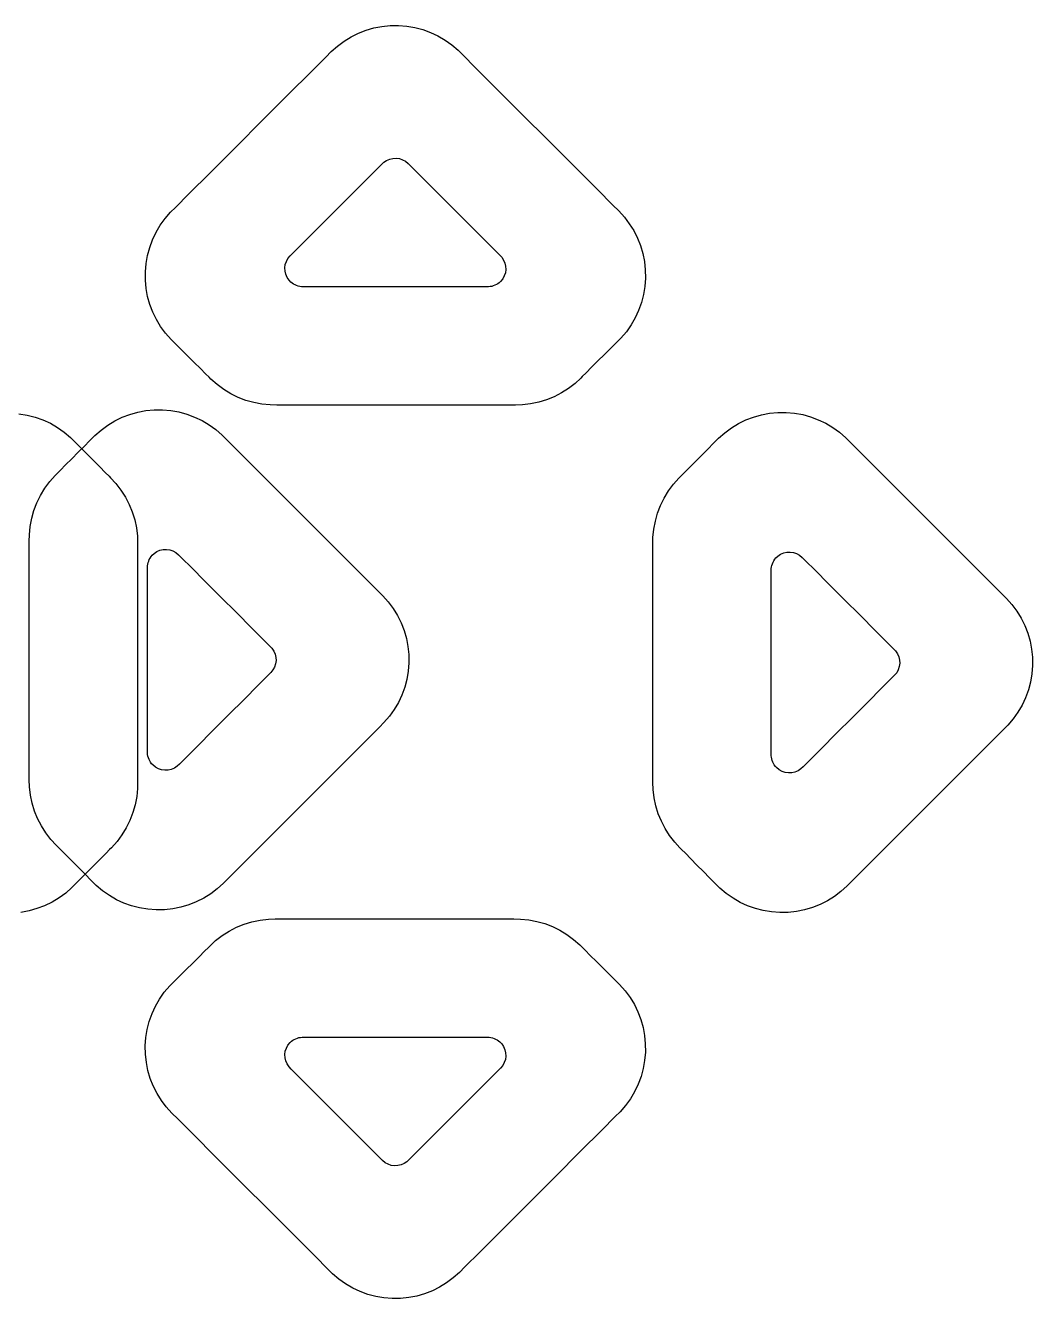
# Model space of a CAD drawing. Extents: x 1 to 47.7, y 0.2 to 35.
# Drawn here: x 23.344 to 24.666, y 11.689 to 13.361 of the extents above; entities that cross this region are included whole.
import ezdxf

# ---------------------------------------------------------------- set-up
doc = ezdxf.new("R2010")
doc.units = 0
doc.header["$MEASUREMENT"] = 0
for name, color, linetype in [('4_1__5U__UP_TO_TWO_IO_BOAR', 7, 'CONTINUOUS'), ('4_2__5U__FRONT_PANEL_W_24_', 7, 'CONTINUOUS'), ('5_1___24__TARGET_LEDS___12', 7, 'CONTINUOUS')]:
    doc.layers.add(name, color=color, linetype=linetype)

msp = doc.modelspace()

# ---------------------------------------------------------------- linework, layer by layer
at = {"layer": '4_1__5U__UP_TO_TWO_IO_BOAR'}
for points in [[(24.1228, 13.1173), (24.1302, 13.1092), (24.1367, 13.1005), (24.1425, 13.0914), (24.1473, 13.0817), (24.1513, 13.0717), (24.1543, 13.0614), (24.1565, 13.0507), (24.1576, 13.0399), (24.1578, 13.0289), (24.157, 13.018), (24.1553, 13.0073), (24.1526, 12.9968), (24.1489, 12.9866), (24.1444, 12.9769), (24.139, 12.9675), (24.1328, 12.9586), (24.1257, 12.9503), (24.1221, 12.9466), (24.1183, 12.9428), (24.112, 12.9365), (24.1041, 12.9287), (24.0955, 12.9202), (24.0872, 12.9119), (24.08, 12.9048), (24.075, 12.8998), (24.0729, 12.8977), (24.0654, 12.8908), (24.0568, 12.8841), (24.0476, 12.8783), (24.038, 12.8733), (24.028, 12.8692), (24.0177, 12.8661), (24.0071, 12.8638), (23.9963, 12.8625), (23.9872, 12.8622), (23.9706, 12.8622), (23.9359, 12.8622), (23.8891, 12.8622), (23.8357, 12.8622), (23.7817, 12.8622), (23.7328, 12.8622), (23.6949, 12.8622), (23.6736, 12.8622), (23.6651, 12.8624), (23.6542, 12.8634), (23.6436, 12.8655), (23.6332, 12.8684), (23.6231, 12.8723), (23.6134, 12.8771), (23.6041, 12.8827), (23.5954, 12.8892), (23.5872, 12.8965), (23.5847, 12.899), (23.5802, 12.9034), (23.5734, 12.9101), (23.5653, 12.9182), (23.5567, 12.9267), (23.5486, 12.9348), (23.5418, 12.9415), (23.5373, 12.946), (23.5348, 12.9485), (23.5276, 12.9567), (23.5211, 12.9654), (23.5156, 12.9747), (23.5108, 12.9844), (23.507, 12.9944), (23.5041, 13.0048), (23.5021, 13.0155), (23.5011, 13.0264), (23.5011, 13.0374), (23.502, 13.0482), (23.5039, 13.0589), (23.5068, 13.0693), (23.5105, 13.0795), (23.5152, 13.0892), (23.5207, 13.0985), (23.527, 13.1073), (23.5342, 13.1155), (23.5406, 13.1219), (23.5584, 13.1397), (23.586, 13.1673), (23.6197, 13.2009), (23.6555, 13.2368), (23.6897, 13.271), (23.7185, 13.2997), (23.738, 13.3193), (23.7452, 13.3265), (23.7533, 13.3338), (23.762, 13.3403), (23.7712, 13.3459), (23.7809, 13.3507), (23.7909, 13.3546), (23.8012, 13.3576), (23.8118, 13.3596), (23.8225, 13.3607), (23.8335, 13.3608), (23.8444, 13.36), (23.8551, 13.3581), (23.8655, 13.3554), (23.8756, 13.3517), (23.8854, 13.3471), (23.8947, 13.3417), (23.9036, 13.3353), (23.9118, 13.3282), (23.918, 13.3221), (23.9349, 13.3052), (23.9619, 13.2782), (23.9952, 13.2449), (24.031, 13.2092), (24.0654, 13.1747), (24.0948, 13.1453), (24.1152, 13.125)], [(23.7081, 13.0176), (23.706, 13.0177), (23.7038, 13.018), (23.7017, 13.0185), (23.6997, 13.0192), (23.6977, 13.02), (23.6957, 13.0211), (23.6939, 13.0223), (23.6921, 13.0238), (23.6898, 13.0263), (23.6872, 13.03), (23.6855, 13.034), (23.6845, 13.0382), (23.6844, 13.0425), (23.6849, 13.0468), (23.6863, 13.0509), (23.6884, 13.0547), (23.6913, 13.0582), (23.6959, 13.0629), (23.7083, 13.0752), (23.726, 13.0929), (23.7466, 13.1135), (23.7678, 13.1348), (23.7873, 13.1542), (23.8026, 13.1695), (23.8114, 13.1783), (23.8143, 13.1811), (23.818, 13.1836), (23.822, 13.1853), (23.8262, 13.1863), (23.8305, 13.1864), (23.8347, 13.1859), (23.8389, 13.1845), (23.8427, 13.1824), (23.8462, 13.1795), (23.8509, 13.1749), (23.8632, 13.1625), (23.8809, 13.1449), (23.9015, 13.1242), (23.9228, 13.103), (23.9422, 13.0835), (23.9575, 13.0682), (23.9663, 13.0594), (23.9691, 13.0565), (23.9716, 13.0528), (23.9733, 13.0488), (23.9743, 13.0446), (23.9745, 13.0403), (23.9739, 13.0361), (23.9725, 13.0319), (23.9704, 13.0281), (23.9675, 13.0246), (23.9658, 13.023), (23.964, 13.0217), (23.9621, 13.0205), (23.9602, 13.0196), (23.9581, 13.0188), (23.956, 13.0182), (23.9539, 13.0178), (23.9518, 13.0176), (23.9483, 13.0176), (23.9307, 13.0176), (23.9001, 13.0176), (23.8612, 13.0176), (23.8187, 13.0176), (23.7774, 13.0176), (23.7421, 13.0176), (23.7174, 13.0176)], [(24.4228, 12.2308), (24.4147, 12.2234), (24.406, 12.2168), (24.3968, 12.2111), (24.3872, 12.2063), (24.3772, 12.2023), (24.3668, 12.1993), (24.3562, 12.1971), (24.3453, 12.196), (24.3344, 12.1958), (24.3234, 12.1966), (24.3127, 12.1983), (24.3023, 12.201), (24.2921, 12.2046), (24.2823, 12.2092), (24.273, 12.2145), (24.2641, 12.2208), (24.2558, 12.2278), (24.252, 12.2315), (24.2482, 12.2353), (24.242, 12.2416), (24.2341, 12.2495), (24.2256, 12.2581), (24.2174, 12.2664), (24.2103, 12.2736), (24.2052, 12.2786), (24.2031, 12.2807), (24.1963, 12.2882), (24.1896, 12.2968), (24.1838, 12.306), (24.1788, 12.3156), (24.1747, 12.3256), (24.1715, 12.3359), (24.1693, 12.3465), (24.168, 12.3573), (24.1677, 12.3664), (24.1677, 12.383), (24.1677, 12.4177), (24.1677, 12.4645), (24.1677, 12.5179), (24.1677, 12.5719), (24.1677, 12.6208), (24.1677, 12.6587), (24.1677, 12.68), (24.1678, 12.6885), (24.1689, 12.6994), (24.1709, 12.71), (24.1739, 12.7204), (24.1778, 12.7305), (24.1825, 12.7402), (24.1882, 12.7495), (24.1946, 12.7582), (24.2019, 12.7664), (24.2044, 12.7689), (24.2089, 12.7734), (24.2156, 12.7802), (24.2237, 12.7883), (24.2322, 12.7969), (24.2403, 12.805), (24.247, 12.8118), (24.2514, 12.8162), (24.2539, 12.8188), (24.2621, 12.826), (24.2709, 12.8324), (24.2801, 12.838), (24.2898, 12.8427), (24.2999, 12.8466), (24.3103, 12.8495), (24.321, 12.8515), (24.3318, 12.8525), (24.3428, 12.8525), (24.3537, 12.8516), (24.3644, 12.8497), (24.3748, 12.8468), (24.3849, 12.8431), (24.3946, 12.8384), (24.4039, 12.8329), (24.4127, 12.8265), (24.421, 12.8193), (24.4274, 12.813), (24.4452, 12.7952), (24.4728, 12.7676), (24.5064, 12.7339), (24.5422, 12.6981), (24.5764, 12.6639), (24.6052, 12.6351), (24.6248, 12.6156), (24.6319, 12.6084), (24.6392, 12.6003), (24.6457, 12.5916), (24.6514, 12.5824), (24.6562, 12.5727), (24.6601, 12.5627), (24.663, 12.5524), (24.6651, 12.5418), (24.6662, 12.531), (24.6663, 12.5201), (24.6654, 12.5092), (24.6636, 12.4985), (24.6608, 12.4881), (24.6571, 12.4779), (24.6526, 12.4682), (24.6471, 12.4589), (24.6408, 12.45), (24.6337, 12.4418), (24.6276, 12.4356), (24.6107, 12.4187), (24.5837, 12.3917), (24.5504, 12.3584), (24.5146, 12.3226), (24.4801, 12.2882), (24.4508, 12.2588), (24.4304, 12.2384)], [(24.3231, 12.6455), (24.3232, 12.6476), (24.3235, 12.6497), (24.3239, 12.6518), (24.3246, 12.6539), (24.3255, 12.6559), (24.3266, 12.6578), (24.3278, 12.6597), (24.3293, 12.6615), (24.3317, 12.6638), (24.3354, 12.6663), (24.3395, 12.6681), (24.3437, 12.669), (24.348, 12.6692), (24.3522, 12.6687), (24.3563, 12.6673), (24.3602, 12.6652), (24.3637, 12.6623), (24.3683, 12.6576), (24.3807, 12.6453), (24.3984, 12.6276), (24.419, 12.607), (24.4402, 12.5858), (24.4597, 12.5663), (24.475, 12.551), (24.4838, 12.5422), (24.4865, 12.5393), (24.489, 12.5356), (24.4907, 12.5316), (24.4917, 12.5274), (24.4919, 12.5231), (24.4913, 12.5188), (24.49, 12.5147), (24.4879, 12.5108), (24.485, 12.5074), (24.4803, 12.5027), (24.468, 12.4904), (24.4503, 12.4727), (24.4297, 12.4521), (24.4085, 12.4308), (24.389, 12.4114), (24.3737, 12.3961), (24.3649, 12.3873), (24.362, 12.3845), (24.3583, 12.382), (24.3543, 12.3803), (24.3501, 12.3793), (24.3458, 12.3791), (24.3415, 12.3797), (24.3374, 12.381), (24.3335, 12.3832), (24.33, 12.3861), (24.3285, 12.3878), (24.3271, 12.3896), (24.326, 12.3915), (24.325, 12.3934), (24.3242, 12.3955), (24.3237, 12.3976), (24.3233, 12.3997), (24.3231, 12.4018), (24.3231, 12.4053), (24.3231, 12.4229), (24.3231, 12.4535), (24.3231, 12.4924), (24.3231, 12.5349), (24.3231, 12.5761), (24.3231, 12.6115), (24.3231, 12.6362)], [(23.536, 11.9324), (23.5286, 11.9405), (23.5221, 11.9491), (23.5164, 11.9583), (23.5115, 11.968), (23.5075, 11.978), (23.5045, 11.9883), (23.5024, 11.999), (23.5012, 12.0098), (23.501, 12.0208), (23.5018, 12.0317), (23.5036, 12.0424), (23.5063, 12.0529), (23.5099, 12.0631), (23.5144, 12.0728), (23.5198, 12.0822), (23.526, 12.0911), (23.5331, 12.0994), (23.5367, 12.1031), (23.5406, 12.1069), (23.5469, 12.1132), (23.5548, 12.121), (23.5633, 12.1295), (23.5716, 12.1378), (23.5788, 12.1449), (23.5839, 12.1499), (23.586, 12.152), (23.5934, 12.1589), (23.6021, 12.1656), (23.6112, 12.1714), (23.6208, 12.1764), (23.6308, 12.1805), (23.6411, 12.1836), (23.6517, 12.1859), (23.6626, 12.1872), (23.6717, 12.1875), (23.6883, 12.1875), (23.7229, 12.1875), (23.7698, 12.1875), (23.8231, 12.1875), (23.8771, 12.1875), (23.926, 12.1875), (23.964, 12.1875), (23.9852, 12.1875), (23.9937, 12.1873), (24.0046, 12.1863), (24.0153, 12.1842), (24.0257, 12.1813), (24.0358, 12.1774), (24.0454, 12.1726), (24.0547, 12.167), (24.0635, 12.1605), (24.0716, 12.1532), (24.0742, 12.1507), (24.0786, 12.1463), (24.0854, 12.1396), (24.0935, 12.1315), (24.1021, 12.123), (24.1102, 12.1149), (24.117, 12.1082), (24.1215, 12.1037), (24.124, 12.1012), (24.1313, 12.093), (24.1377, 12.0843), (24.1433, 12.075), (24.148, 12.0653), (24.1518, 12.0553), (24.1547, 12.0449), (24.1567, 12.0342), (24.1577, 12.0233), (24.1578, 12.0123), (24.1568, 12.0015), (24.1549, 11.9908), (24.1521, 11.9803), (24.1483, 11.9702), (24.1437, 11.9605), (24.1381, 11.9512), (24.1318, 11.9424), (24.1246, 11.9342), (24.1182, 11.9278), (24.1004, 11.91), (24.0728, 11.8824), (24.0392, 11.8488), (24.0034, 11.8129), (23.9691, 11.7787), (23.9404, 11.7499), (23.9208, 11.7304), (23.9137, 11.7232), (23.9055, 11.7159), (23.8968, 11.7094), (23.8876, 11.7038), (23.878, 11.699), (23.8679, 11.6951), (23.8576, 11.6921), (23.847, 11.6901), (23.8363, 11.689), (23.8254, 11.6889), (23.8145, 11.6897), (23.8038, 11.6916), (23.7933, 11.6943), (23.7832, 11.698), (23.7734, 11.7026), (23.7641, 11.708), (23.7553, 11.7143), (23.747, 11.7215), (23.7408, 11.7276), (23.7239, 11.7445), (23.6969, 11.7715), (23.6636, 11.8048), (23.6279, 11.8405), (23.5934, 11.875), (23.5641, 11.9043), (23.5437, 11.9247)], [(23.9507, 12.0321), (23.9528, 12.032), (23.955, 12.0317), (23.9571, 12.0312), (23.9591, 12.0305), (23.9611, 12.0297), (23.9631, 12.0286), (23.9649, 12.0273), (23.9667, 12.0259), (23.9691, 12.0234), (23.9716, 12.0197), (23.9733, 12.0157), (23.9743, 12.0115), (23.9745, 12.0072), (23.9739, 12.0029), (23.9725, 11.9988), (23.9704, 11.9949), (23.9675, 11.9914), (23.9629, 11.9868), (23.9505, 11.9745), (23.9329, 11.9568), (23.9122, 11.9362), (23.891, 11.9149), (23.8716, 11.8955), (23.8562, 11.8802), (23.8475, 11.8714), (23.8446, 11.8686), (23.8409, 11.8661), (23.8369, 11.8644), (23.8326, 11.8634), (23.8283, 11.8633), (23.8241, 11.8638), (23.8199, 11.8652), (23.8161, 11.8673), (23.8126, 11.8702), (23.8079, 11.8748), (23.7956, 11.8872), (23.7779, 11.9048), (23.7573, 11.9255), (23.7361, 11.9467), (23.7166, 11.9662), (23.7013, 11.9815), (23.6925, 11.9903), (23.6898, 11.9932), (23.6872, 11.9969), (23.6855, 12.0009), (23.6845, 12.0051), (23.6844, 12.0094), (23.6849, 12.0136), (23.6863, 12.0177), (23.6884, 12.0216), (23.6913, 12.0251), (23.693, 12.0267), (23.6948, 12.028), (23.6967, 12.0292), (23.6987, 12.0301), (23.7007, 12.0309), (23.7028, 12.0315), (23.7049, 12.0319), (23.7071, 12.0321), (23.7105, 12.0321), (23.7281, 12.0321), (23.7587, 12.0321), (23.7976, 12.0321), (23.8401, 12.0321), (23.8814, 12.0321), (23.9167, 12.0321), (23.9414, 12.0321)]]:
    msp.add_lwpolyline(points, close=True, dxfattribs=at)
msp.add_lwpolyline([(23.3351, 12.8509), (23.3458, 12.8491), (23.3563, 12.8464), (23.3665, 12.8428), (23.3763, 12.8383), (23.3856, 12.8329), (23.3945, 12.8266), (23.4028, 12.8196), (23.4066, 12.8159), (23.4103, 12.8121), (23.4166, 12.8058), (23.4245, 12.7979), (23.433, 12.7893), (23.4412, 12.781), (23.4483, 12.7739), (23.4534, 12.7688), (23.4555, 12.7667), (23.4623, 12.7592), (23.469, 12.7506), (23.4748, 12.7415), (23.4798, 12.7319), (23.4839, 12.7219), (23.4871, 12.7115), (23.4893, 12.7009), (23.4906, 12.6901), (23.4909, 12.681), (23.4909, 12.6644), (23.4909, 12.6298), (23.4909, 12.5829), (23.4909, 12.5296), (23.4909, 12.4756), (23.4909, 12.4267), (23.4909, 12.3887), (23.4909, 12.3674), (23.4907, 12.3589), (23.4897, 12.3481), (23.4877, 12.3374), (23.4847, 12.327), (23.4808, 12.3169), (23.476, 12.3072), (23.4704, 12.298), (23.4639, 12.2892), (23.4567, 12.281), (23.4541, 12.2785), (23.4497, 12.274), (23.443, 12.2673), (23.4349, 12.2591), (23.4264, 12.2505), (23.4183, 12.2424), (23.4116, 12.2357), (23.4072, 12.2312), (23.4046, 12.2287), (23.3965, 12.2214), (23.3877, 12.215), (23.3785, 12.2094), (23.3688, 12.2047), (23.3587, 12.2009), (23.3483, 12.1979), (23.3376, 12.196)], dxfattribs=at)
at = {"layer": '4_2__5U__FRONT_PANEL_W_24_'}
for points in [[(23.6036, 12.2343), (23.5955, 12.2269), (23.5869, 12.2204), (23.5777, 12.2146), (23.568, 12.2098), (23.558, 12.2058), (23.5477, 12.2028), (23.537, 12.2007), (23.5262, 12.1995), (23.5152, 12.1993), (23.5043, 12.2001), (23.4936, 12.2018), (23.4831, 12.2045), (23.473, 12.2082), (23.4632, 12.2127), (23.4538, 12.2181), (23.4449, 12.2243), (23.4366, 12.2314), (23.4329, 12.235), (23.4291, 12.2388), (23.4228, 12.2452), (23.415, 12.253), (23.4065, 12.2616), (23.3982, 12.2699), (23.3911, 12.2771), (23.3861, 12.2822), (23.384, 12.2843), (23.3771, 12.2917), (23.3705, 12.3003), (23.3646, 12.3095), (23.3596, 12.3191), (23.3555, 12.3291), (23.3524, 12.3394), (23.3501, 12.35), (23.3489, 12.3608), (23.3486, 12.3699), (23.3486, 12.3865), (23.3486, 12.4212), (23.3486, 12.4681), (23.3486, 12.5214), (23.3486, 12.5754), (23.3486, 12.6243), (23.3486, 12.6622), (23.3486, 12.6835), (23.3487, 12.692), (23.3497, 12.7029), (23.3518, 12.7136), (23.3547, 12.724), (23.3586, 12.734), (23.3634, 12.7437), (23.369, 12.753), (23.3755, 12.7617), (23.3828, 12.7699), (23.3853, 12.7725), (23.3897, 12.7769), (23.3964, 12.7837), (23.4045, 12.7918), (23.413, 12.8004), (23.4211, 12.8085), (23.4278, 12.8153), (23.4323, 12.8198), (23.4348, 12.8223), (23.443, 12.8295), (23.4517, 12.836), (23.461, 12.8416), (23.4707, 12.8463), (23.4807, 12.8501), (23.4911, 12.853), (23.5018, 12.855), (23.5127, 12.856), (23.5237, 12.856), (23.5346, 12.8551), (23.5452, 12.8532), (23.5557, 12.8504), (23.5658, 12.8466), (23.5755, 12.8419), (23.5848, 12.8364), (23.5936, 12.8301), (23.6018, 12.8229), (23.6082, 12.8165), (23.626, 12.7987), (23.6536, 12.7711), (23.6873, 12.7375), (23.7231, 12.7016), (23.7573, 12.6674), (23.7861, 12.6386), (23.8056, 12.6191), (23.8128, 12.6119), (23.8201, 12.6038), (23.8266, 12.5951), (23.8322, 12.5859), (23.837, 12.5763), (23.8409, 12.5662), (23.8439, 12.5559), (23.8459, 12.5453), (23.847, 12.5346), (23.8472, 12.5236), (23.8463, 12.5127), (23.8445, 12.502), (23.8417, 12.4916), (23.838, 12.4815), (23.8334, 12.4717), (23.828, 12.4624), (23.8217, 12.4536), (23.8145, 12.4453), (23.8084, 12.4391), (23.7915, 12.4222), (23.7645, 12.3952), (23.7312, 12.3619), (23.6955, 12.3261), (23.661, 12.2917), (23.6317, 12.2623), (23.6113, 12.2419)], [(23.5039, 12.649), (23.504, 12.6511), (23.5043, 12.6533), (23.5048, 12.6554), (23.5055, 12.6574), (23.5063, 12.6594), (23.5074, 12.6614), (23.5087, 12.6632), (23.5101, 12.665), (23.5126, 12.6674), (23.5163, 12.6699), (23.5203, 12.6716), (23.5245, 12.6726), (23.5288, 12.6728), (23.5331, 12.6722), (23.5372, 12.6708), (23.5411, 12.6687), (23.5446, 12.6658), (23.5492, 12.6612), (23.5615, 12.6488), (23.5792, 12.6312), (23.5999, 12.6105), (23.6211, 12.5893), (23.6405, 12.5698), (23.6558, 12.5545), (23.6646, 12.5457), (23.6674, 12.5428), (23.6699, 12.5391), (23.6716, 12.5351), (23.6726, 12.5309), (23.6728, 12.5266), (23.6722, 12.5224), (23.6708, 12.5182), (23.6687, 12.5144), (23.6658, 12.5109), (23.6612, 12.5062), (23.6489, 12.4939), (23.6312, 12.4762), (23.6105, 12.4556), (23.5893, 12.4343), (23.5699, 12.4149), (23.5545, 12.3996), (23.5458, 12.3908), (23.5429, 12.388), (23.5392, 12.3855), (23.5351, 12.3838), (23.5309, 12.3828), (23.5266, 12.3826), (23.5224, 12.3832), (23.5183, 12.3846), (23.5144, 12.3867), (23.5109, 12.3896), (23.5093, 12.3913), (23.508, 12.3931), (23.5068, 12.395), (23.5059, 12.397), (23.5051, 12.399), (23.5045, 12.4011), (23.5041, 12.4032), (23.5039, 12.4053), (23.5039, 12.4088), (23.5039, 12.4264), (23.5039, 12.457), (23.5039, 12.4959), (23.5039, 12.5384), (23.5039, 12.5797), (23.5039, 12.615), (23.5039, 12.6397)]]:
    msp.add_lwpolyline(points, close=True, dxfattribs=at)
at = {"layer": '5_1___24__TARGET_LEDS___12'}
for points in [[(23.6036, 12.2343), (23.5955, 12.2269), (23.5869, 12.2204), (23.5777, 12.2146), (23.568, 12.2098), (23.558, 12.2058), (23.5477, 12.2028), (23.537, 12.2007), (23.5262, 12.1995), (23.5152, 12.1993), (23.5043, 12.2001), (23.4936, 12.2018), (23.4831, 12.2045), (23.473, 12.2082), (23.4632, 12.2127), (23.4538, 12.2181), (23.4449, 12.2243), (23.4366, 12.2314), (23.4329, 12.235), (23.4291, 12.2388), (23.4228, 12.2452), (23.415, 12.253), (23.4065, 12.2616), (23.3982, 12.2699), (23.3911, 12.2771), (23.3861, 12.2822), (23.384, 12.2843), (23.3771, 12.2917), (23.3705, 12.3003), (23.3646, 12.3095), (23.3596, 12.3191), (23.3555, 12.3291), (23.3524, 12.3394), (23.3501, 12.35), (23.3489, 12.3608), (23.3486, 12.3699), (23.3486, 12.3865), (23.3486, 12.4212), (23.3486, 12.4681), (23.3486, 12.5214), (23.3486, 12.5754), (23.3486, 12.6243), (23.3486, 12.6622), (23.3486, 12.6835), (23.3487, 12.692), (23.3497, 12.7029), (23.3518, 12.7136), (23.3547, 12.724), (23.3586, 12.734), (23.3634, 12.7437), (23.369, 12.753), (23.3755, 12.7617), (23.3828, 12.7699), (23.3853, 12.7725), (23.3897, 12.7769), (23.3964, 12.7837), (23.4045, 12.7918), (23.413, 12.8004), (23.4211, 12.8085), (23.4278, 12.8153), (23.4323, 12.8198), (23.4348, 12.8223), (23.443, 12.8295), (23.4517, 12.836), (23.461, 12.8416), (23.4707, 12.8463), (23.4807, 12.8501), (23.4911, 12.853), (23.5018, 12.855), (23.5127, 12.856), (23.5237, 12.856), (23.5346, 12.8551), (23.5452, 12.8532), (23.5557, 12.8504), (23.5658, 12.8466), (23.5755, 12.8419), (23.5848, 12.8364), (23.5936, 12.8301), (23.6018, 12.8229), (23.6082, 12.8165), (23.626, 12.7987), (23.6536, 12.7711), (23.6873, 12.7375), (23.7231, 12.7016), (23.7573, 12.6674), (23.7861, 12.6386), (23.8056, 12.6191), (23.8128, 12.6119), (23.8201, 12.6038), (23.8266, 12.5951), (23.8322, 12.5859), (23.837, 12.5763), (23.8409, 12.5662), (23.8439, 12.5559), (23.8459, 12.5453), (23.847, 12.5346), (23.8472, 12.5236), (23.8463, 12.5127), (23.8445, 12.502), (23.8417, 12.4916), (23.838, 12.4815), (23.8334, 12.4717), (23.828, 12.4624), (23.8217, 12.4536), (23.8145, 12.4453), (23.8084, 12.4391), (23.7915, 12.4222), (23.7645, 12.3952), (23.7312, 12.3619), (23.6955, 12.3261), (23.661, 12.2917), (23.6317, 12.2623), (23.6113, 12.2419)], [(23.5039, 12.649), (23.504, 12.6511), (23.5043, 12.6533), (23.5048, 12.6554), (23.5055, 12.6574), (23.5063, 12.6594), (23.5074, 12.6614), (23.5087, 12.6632), (23.5101, 12.665), (23.5126, 12.6674), (23.5163, 12.6699), (23.5203, 12.6716), (23.5245, 12.6726), (23.5288, 12.6728), (23.5331, 12.6722), (23.5372, 12.6708), (23.5411, 12.6687), (23.5446, 12.6658), (23.5492, 12.6612), (23.5615, 12.6488), (23.5792, 12.6312), (23.5999, 12.6105), (23.6211, 12.5893), (23.6405, 12.5698), (23.6558, 12.5545), (23.6646, 12.5457), (23.6674, 12.5428), (23.6699, 12.5391), (23.6716, 12.5351), (23.6726, 12.5309), (23.6728, 12.5266), (23.6722, 12.5224), (23.6708, 12.5182), (23.6687, 12.5144), (23.6658, 12.5109), (23.6612, 12.5062), (23.6489, 12.4939), (23.6312, 12.4762), (23.6105, 12.4556), (23.5893, 12.4343), (23.5699, 12.4149), (23.5545, 12.3996), (23.5458, 12.3908), (23.5429, 12.388), (23.5392, 12.3855), (23.5351, 12.3838), (23.5309, 12.3828), (23.5266, 12.3826), (23.5224, 12.3832), (23.5183, 12.3846), (23.5144, 12.3867), (23.5109, 12.3896), (23.5093, 12.3913), (23.508, 12.3931), (23.5068, 12.395), (23.5059, 12.397), (23.5051, 12.399), (23.5045, 12.4011), (23.5041, 12.4032), (23.5039, 12.4053), (23.5039, 12.4088), (23.5039, 12.4264), (23.5039, 12.457), (23.5039, 12.4959), (23.5039, 12.5384), (23.5039, 12.5797), (23.5039, 12.615), (23.5039, 12.6397)]]:
    msp.add_lwpolyline(points, close=True, dxfattribs=at)

doc.saveas('drawing.dxf')
